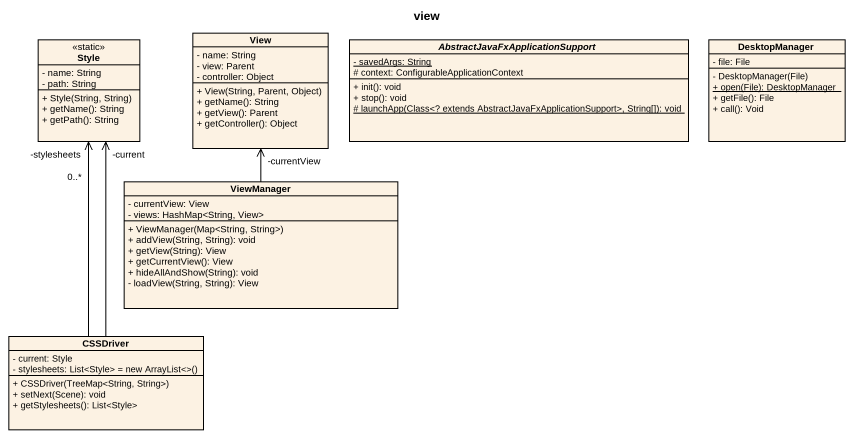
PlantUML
@startuml
title view
hide circle
hide empty members
skinparam classAttributeIconSize 0
class Style <<static>> {
  - name: String
  - path: String
  + Style(String, String)
  + getName(): String
  + getPath(): String
}
class View {
  - name: String
  - view: Parent
  - controller: Object
  + View(String, Parent, Object)
  + getName(): String
  + getView(): Parent
  + getController(): Object
}
abstract class "AbstractJavaFxApplicationSupport" as AbstractJavaFxApplicationSup {
  {static} - savedArgs: String
  # context: ConfigurableApplicationContext
  + init(): void
  + stop(): void
  {static} # launchApp(Class<? extends AbstractJavaFxApplicationSupport>, String[]): void
}
class DesktopManager {
  - file: File
  - DesktopManager(File)
  {static} + open(File): DesktopManager
  + getFile(): File
  + call(): Void
}
class ViewManager {
  - currentView: View
  - views: HashMap<String, View>
  + ViewManager(Map<String, String>)
  + addView(String, String): void
  + getView(String): View
  + getCurrentView(): View
  + hideAllAndShow(String): void
  - loadView(String, String): View
}
class CSSDriver {
  - current: Style
  {field} - stylesheets: List<Style> = new ArrayList<>()
  + CSSDriver(TreeMap<String, String>)
  + setNext(Scene): void
  + getStylesheets(): List<Style>
}
ViewManager -up-> "-currentView" View
CSSDriver -up-> "-current" Style
CSSDriver -up-> "-stylesheets\n0..*" Style
@enduml
